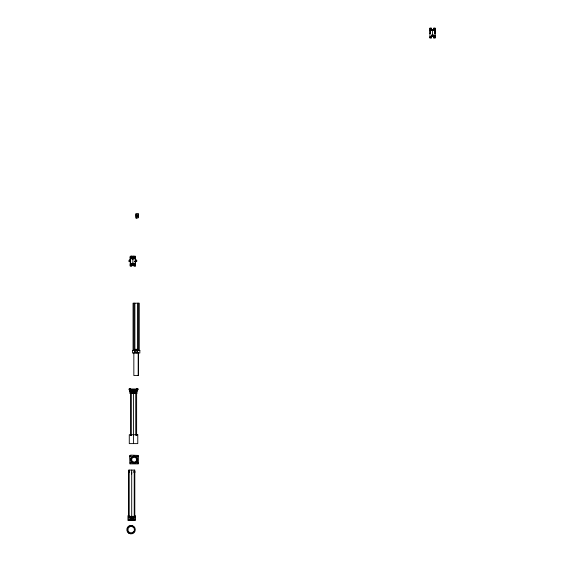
<?xml version="1.0" encoding="UTF-8"?>
<svg xmlns="http://www.w3.org/2000/svg" width="562" height="562" viewBox="0 0 562 562"><rect width="100%" height="100%" fill="white"/><g stroke="black" fill="none" stroke-linecap="round" stroke-linejoin="round"><path stroke-width="0.84" d="M128.6 515.712L128.6 470.078L134.81 470.078L134.81 515.712M134.227 470.078L134.227 516.359L129.183 516.359L129.183 470.078M130.616 261.506L130.335 260.22A2.634 2.634 0 0 1 130.595 259.581L130.335 260.22M135.147 261.506A2.346 2.346 0 0 0 135.224 260.901L135.519 260.901A2.634 2.634 0 0 1 135.161 262.222L135.428 260.22A2.634 2.634 0 0 0 135.161 259.581L135.428 260.22M135.4 260.901L135.217 261.78M135.428 261.583L135.519 260.901M430.211 31.893L430.211 33.657M435.192 33.657L434.707 33.657L434.707 31.893L435.192 31.893M434.735 34.036L434.735 31.514M135.519 258.942L135.519 257.136L134.051 257.136L134.515 258.351L131.248 258.063L134.515 258.351M435.192 30.819L435.192 29.006M131.248 258.351L131.712 257.136L130.244 257.136L130.244 258.942M130.447 260.248L130.7 259.644M131.852 256.588L133.904 256.216L133.904 258.436M429.916 30.524L430.211 30.229L429.916 30.819M131.03 458.374C132.449 456.049 135.828 456.049 137.24 458.374L137.24 460.945L136.334 461.852A3.105 3.105 0 0 1 131.944 461.852L131.03 460.945L130.756 458.262M134.789 471.37L134.206 471.37M133.904 256.588L131.852 256.216L131.852 258.436M131.852 256.349L132.878 256.743L133.904 256.216L132.878 256.743L131.852 256.455M130.096 260.227L129.513 260.227M129.513 261.576L130.096 261.576M136.25 260.227L135.667 260.227M135.667 261.576L136.25 261.576M133.904 256.455L132.878 256.743L131.852 256.23L132.878 256.743L133.904 256.279M431.384 30.137L434.187 29.934L431.384 29.934M134.515 258.063L131.248 258.063M431.946 30.51L433.162 30.51M433.288 35.174L431.904 35.209M135.864 216.3L138.505 215.401M137.332 216.005L138.505 215.689A2.346 2.346 0 0 0 136.159 218.035M131.712 258.871L134.051 258.871M131.852 256.216L132.878 256.743L133.904 256.349M133.524 391.012L132.906 391.63L133.524 392.241L134.142 391.63L133.524 391.012L133.524 389.74M134.135 455.972C129.4 455.789 129.4 463.531 134.135 463.348C138.877 463.531 138.877 455.789 134.135 455.972L134.135 456.555M134.754 462.681L133.524 462.681M131.705 472.101L131.705 472.684L131.705 470.078M131.705 473.274L131.705 473.857L131.705 472.684M133.489 258.639L132.274 258.639M429.916 28.325L431.384 28.325M433.724 28.325L435.192 28.325M431.384 29.034L429.916 29.006L430.211 30.524M435.192 29.034L433.724 29.006L434.187 30.229L433.724 30.137M433.724 29.231L435.192 29.231M429.916 31.893L430.401 31.893M429.916 33.657L430.401 33.657M431.384 35.413L431.82 35.413M433.288 35.413L435.192 35.413M431.44 36.172L435.192 36.172M433.667 36.319L435.192 36.319M429.916 36.544L431.384 36.516M433.724 36.516L435.192 36.544M433.667 36.586L435.192 36.586M433.724 36.867L435.192 36.867M433.667 37.225L435.192 37.225M429.916 37.45L431.384 37.45L431.384 35.322L433.724 35.322L433.667 38.104L435.192 38.104L435.192 28.107L433.724 28.1L433.724 30.229L431.384 30.229L431.384 28.1L429.916 28.1L429.916 38.104L431.44 38.104L431.44 35.708M433.724 37.45L435.192 37.45M429.916 37.521L431.44 37.521M433.667 37.521L435.192 37.521M135.864 214.487L138.505 214.487M135.864 215.485L137.767 215.822M130.244 256.448L131.712 256.448M134.051 256.448L135.519 256.448M131.852 256.679L133.904 256.679M131.852 256.743L133.904 256.743M131.852 257.038L133.904 257.038M130.244 257.164L131.712 257.164M134.051 257.164L135.519 257.164M130.244 257.354L132.295 257.354M133.468 257.354L134.051 257.354M131.852 257.74L133.904 257.74M132.147 258.689L133.615 258.689M130.244 260.023L130.728 260.023M135.035 260.023L135.519 260.023M134.817 261.723L135.667 261.723L135.667 260.08M130.244 261.78L130.728 261.78M135.035 261.78L135.519 261.78M130.244 263.536L132.147 263.536M133.615 263.536L135.519 263.536M132.295 263.831L133.468 263.831M131.852 264.063L133.904 264.063L133.995 266.233L135.519 266.233L135.519 256.237L134.051 256.223L134.051 258.351L131.712 258.351L131.712 256.223L130.244 256.223L130.244 266.233L131.768 266.233L131.712 263.445L134.051 263.445L134.051 265.573L135.519 265.573M130.244 264.302L135.519 264.302M130.244 264.442L132.295 264.442M131.712 264.639L130.244 264.639L131.768 264.709M130.244 264.99L131.712 264.99M131.852 265.06L133.904 265.06M131.852 265.138L133.904 265.215M130.244 265.32L133.904 265.341M131.852 265.397L133.904 265.447M130.244 265.573L131.712 265.573M131.852 265.489L133.904 265.552M130.244 265.643L131.768 265.643M133.995 265.643L135.519 265.643M134.901 350.049L137.423 350.049M130.419 391.173L129.836 391.173L129.836 389.74M136.861 391.173L137.261 389.002M136.004 393.147L136.629 393.147L136.629 435.374M136.004 393.302L136.629 393.302M136.018 393.428L136.629 393.428M128.6 471.349L129.204 471.37M128.642 471.434L129.246 471.532M134.163 471.532L134.768 471.434M128.67 471.659L129.253 471.659M134.156 471.659L134.74 471.659M128.677 471.806L129.26 471.806M134.142 471.806L134.732 471.806M128.677 471.968L129.267 471.968M134.142 471.968L134.725 471.968M128.677 472.129L129.26 472.129M134.142 472.129L134.732 472.129M128.67 472.277L129.253 472.277M134.156 472.277L134.74 472.277M128.656 472.403L129.246 472.403M134.163 472.403L134.754 472.403M128.6 472.586L129.225 472.502M134.206 472.565L134.81 472.586M129.056 515.712L127.953 515.712L127.953 520.447L135.456 520.447L135.456 515.712L134.353 515.712M132.878 256.504L132.442 256.216L132.878 256.743M130.447 261.555L130.7 262.159M433.288 34.984L433.288 36.172M432.55 29.934L432.55 36.172M431.82 34.984L431.82 36.172M139.264 350.681L139.264 303.185L133.054 303.185L133.054 350.681M138.357 303.185L138.357 350.681M138.182 352.402L138.182 375.564M137.444 303.185L137.43 351.84L137.325 350.372M137.381 389.002L137.381 389.74M137.121 389.002L137.093 391.173M136.966 389.002L136.966 389.74M136.903 349.318L136.903 350.316M136.861 389.74L136.861 393.519L130.145 393.519L130.145 391.173M136.721 389.74L136.721 393.519M136.777 434.728L136.777 435.374M136.671 389.002L136.671 389.74M136.461 389.002L136.383 389.74M136.159 350.049L136.159 353.013M136.137 389.74L136.137 393.519M135.723 393.245L135.758 435.374M135.435 349.318L135.435 350.316M135.372 389.74L135.372 393.519M134.992 350.372L134.887 351.84L134.873 303.185M134.754 456.639L134.732 456.049L134.669 456.625M134.761 516.942L134.761 517.679M134.761 519.133L134.761 519.864M134.571 456.028L134.571 456.611M134.48 389.74L134.48 393.519M134.444 456.007L134.444 456.597M134.444 516.942L134.444 517.679M134.444 519.133L134.444 519.864M134.325 390.492L134.325 392.002M134.297 455.993L134.297 456.576M134.283 519.864L134.283 520.447M133.967 303.185L133.967 350.681M133.981 455.993L133.981 456.576M133.939 516.942L133.939 517.679M133.939 519.133L133.939 519.864M133.833 456.007L133.833 456.597M133.707 456.028L133.707 456.611M133.615 264.302L133.615 263.304L132.878 263.416L132.878 258.063M133.468 263.164L133.468 264.126L132.295 264.126L132.295 263.164M133.524 392.241L133.524 443.622M133.285 516.942L133.285 517.679M133.285 519.133L133.285 519.864M133.11 516.942L133.11 517.679M133.11 519.133L133.11 519.864M132.99 516.942L132.99 517.679M132.99 519.133L132.99 519.864M132.751 516.359L132.751 516.942M132.751 517.679L132.751 519.133M132.695 516.359L132.646 516.942M132.695 517.679L132.646 519.133M132.569 389.74L132.569 393.519M132.59 516.359L132.59 516.942M132.59 517.679L132.59 519.133M132.428 516.359L132.428 516.942M132.428 517.679L132.428 519.133M132.147 263.445L132.147 264.302M132.218 516.359L132.239 516.942M132.218 517.679L132.239 519.133M131.993 516.359L131.972 516.942M131.993 517.679L131.972 519.133M131.852 263.711L131.852 265.587M131.677 389.74L131.677 393.519M131.705 473.857L131.705 516.942M131.705 517.679L131.705 519.133M131.705 519.864L131.705 520.447M131.332 393.245L131.332 435.374M131.417 516.359L131.438 516.942M131.438 517.679L131.417 519.133M131.29 434.728L131.29 435.374M131.171 516.359L131.192 516.942M131.192 517.679L131.171 519.133M130.981 516.359L130.981 516.942M130.981 517.679L130.981 519.133M130.918 389.74L130.918 393.519M130.763 516.359L130.82 516.942M130.763 517.679L130.82 519.133M130.665 389.002L130.665 389.74M130.658 516.359L130.679 516.942M130.658 517.679L130.714 519.133M130.588 389.002L130.588 389.74M130.419 389.74L130.419 435.374M130.419 516.942L130.419 517.679M130.419 519.133L130.419 519.864M130.377 389.002L130.328 393.519M130.272 434.728L130.272 435.374M130.3 516.942L130.3 517.679M130.3 519.133L130.3 519.864M130.194 389.74L130.194 393.519M130.096 260.08L130.096 261.723M130.082 389.002L130.082 389.74M130.124 516.942L130.124 517.679M130.124 519.133L130.124 519.864M129.963 389.74L129.963 391.173M129.787 389.002L129.787 389.74M129.576 389.002L129.576 389.74M129.499 389.002L129.499 389.74M129.471 516.942L129.471 517.679M129.471 519.133L129.471 519.864M129.127 519.864L129.127 520.447M128.965 516.942L128.965 517.679M128.965 519.133L128.965 519.864M128.649 516.942L128.649 517.679M128.649 519.133L128.649 519.864M136.742 218.035A1.756 1.756 0 0 1 136.805 217.578M138.048 216.335A1.756 1.756 0 0 1 138.505 216.279M127.841 527.641L127.841 531.905L128.368 532.347A3.808 3.808 0 0 0 133.749 532.347C134.859 531.167 134.859 528.139 133.749 526.959A3.808 3.808 0 0 0 128.368 526.959L127.841 527.641M137.936 217.88L135.864 218.035L135.864 213.595L138.505 213.581L138.505 217.445L137.936 217.88M129.618 455.93L129.906 463.889L138.371 463.889L138.371 455.431L130.693 455.101L129.618 455.93M130.131 456.063C130.848 458.304 131.866 454.482 130.131 456.063M130.131 462.947C130.848 465.188 131.866 461.374 130.131 462.947M137.016 456.063C137.732 458.304 138.758 454.482 137.016 456.063M137.016 462.947C137.732 465.188 138.758 461.374 137.016 462.947M128.817 527.416L127.806 528.364L127.806 530.935L128.817 531.891A3.161 3.161 0 0 0 133.292 531.891L134.311 530.935L134.311 528.364L133.292 527.416A3.161 3.161 0 0 0 128.817 527.416M129.513 260.08L129.218 260.08A1.293 1.293 0 0 0 129.218 261.723L129.513 260.08M136.545 260.08L136.545 261.723A1.293 1.293 0 0 0 136.545 260.08M135.519 264.639L134.051 264.639L135.519 264.667M137.191 349.318L135.147 349.318L135.147 350.316L137.191 350.316L137.191 349.318M139.854 350.372L132.47 350.372L132.47 353.013L139.854 353.013L139.854 350.372M138.477 352.718L133.847 352.718L133.847 375.564L138.477 375.564L138.477 352.718M138.083 389.002L128.965 389.002L128.965 389.74L138.083 389.74L138.083 389.002M137.774 434.728L129.274 434.728L129.274 443.622L137.774 443.622L137.774 434.728M134.866 516.942L128.543 516.942L128.543 517.679L134.866 517.679L134.866 516.942M134.866 519.133L128.543 519.133L128.543 519.864L134.866 519.864L134.866 519.133M130.595 262.222L130.335 261.583A2.634 2.634 0 0 0 130.595 262.222M137.535 389.74L137.535 389.002L137.472 389.74M133.608 456.625L133.608 456.042L133.524 456.639M128.937 533.331A4.25 4.25 0 0 0 135.302 529.65A4.25 4.25 0 0 0 128.937 525.976A4.25 4.25 0 0 0 128.937 533.331M132.906 461.788A2.459 2.459 0 0 0 136.601 459.66A2.459 2.459 0 0 0 132.906 457.531A2.459 2.459 0 0 0 132.906 461.788"/></g></svg>
